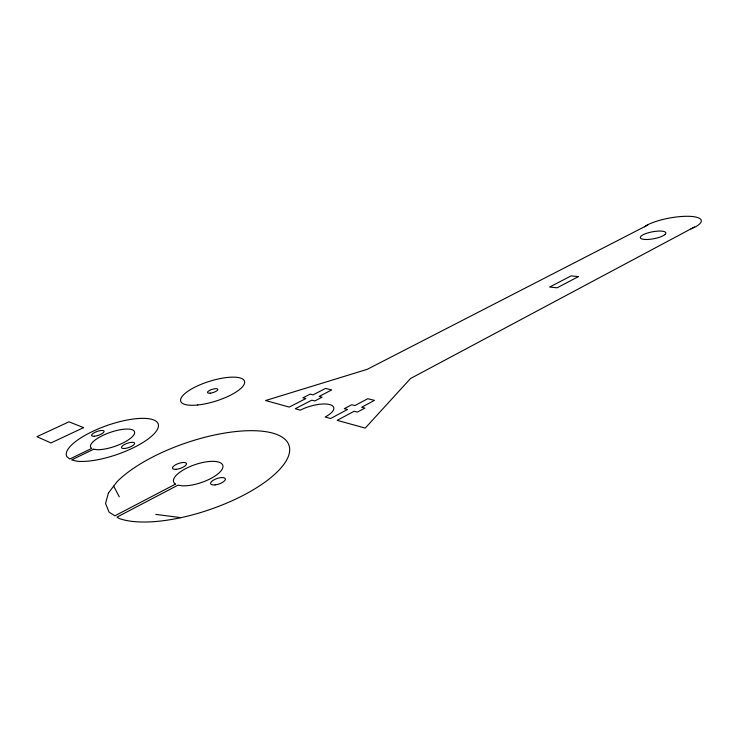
<?xml version="1.0" encoding="UTF-8"?>
<svg xmlns="http://www.w3.org/2000/svg" width="738" height="738" viewBox="0 0 738 738"><rect width="100%" height="100%" fill="white"/><g stroke="black" fill="none" stroke-linecap="round" stroke-linejoin="round"><path stroke-width="1.11" d="M644.357 226.806L647.3 224.979A30.839 8.201 -10.5 0 1 689.643 216.335A30.839 8.201 -10.5 0 1 695.131 227L690.989 228.854M694.513 226.972L410.531 378.511L365.227 428.105L337.174 420.337L354.166 411.241L357.423 412.09L364.876 408.086L361.62 407.256L374.489 400.365L367.755 398.723L354.923 405.549L351.731 404.738L344.323 408.668L347.506 409.498L330.569 418.511L325.126 417.007A22.048 7.786 -16.2 0 0 329.849 404.608A22.048 7.786 -16.2 0 0 300.329 410.144L295.255 408.732L311.851 400.171L314.812 400.946L322.1 397.182L319.13 396.426L331.722 389.932L325.587 388.437L313.041 394.867L310.144 394.129L302.903 397.837L305.79 398.594L289.25 407.072L265.597 400.531L367.256 369.323L647.863 225.007M155.829 514.414L180.911 517.642M113.68 486.139L119.288 496.849M108.403 493.002L105.552 503.445L109.104 512.181L114.907 515.807L175.644 484.045L174.823 483.63A25.95 9.493 -18.7 0 1 198.485 463.556A25.95 9.493 -18.7 0 1 221.4 470.364A25.95 9.493 -18.7 0 1 182.157 485.807L177.978 485.152L117.001 517.117L119.159 518.463A96.512 35.378 -18.8 0 0 258.484 486.554A96.512 35.378 -18.8 0 0 255.376 430.743A96.512 35.378 -18.8 0 0 117.111 481.665L108.403 493.002M664.827 234.647L663.093 235.754A13.016 3.533 -10.7 0 1 645.049 239.472A13.016 3.533 -10.7 0 1 643.139 234.749L645.538 233.688A13.016 3.533 -10.7 0 1 661.063 231.077A13.016 3.533 -10.7 0 1 664.827 234.647M578.491 276.575L557.107 287.802L549.69 287.045L571.028 275.901L578.491 276.575M93.671 449.23L71.614 459.894L76.973 461.213A48.523 15.332 -19.2 0 0 152.139 435.724A48.523 15.332 -19.2 0 0 120.783 421.416A48.523 15.332 -19.2 0 0 66.854 456.591L69.741 459.027L91.863 448.363L91.226 448.031A23.275 7.352 -19.2 0 1 114.289 431.121A23.275 7.352 -19.2 0 1 132.683 436.333A23.275 7.352 -19.2 0 1 97.102 449.7L93.671 449.23M83.56 427.643L50.959 442.948L36.9 436.684L68.985 421.822L83.56 427.643M125.036 448.427A6.928 2.251 -19.1 0 0 134.63 443.261A6.928 2.251 -19.1 0 0 124.482 444.497A6.928 2.251 -19.1 0 0 125.036 448.427M94.298 436.241A6.651 2.048 -19.2 0 0 104.141 431.536A6.651 2.048 -19.2 0 0 95.082 432.274A6.651 2.048 -19.2 0 0 94.298 436.241M175.93 469.331A7.398 2.62 -18.9 0 0 186.539 463.851A7.398 2.62 -18.9 0 0 175.985 464.553A7.398 2.62 -18.9 0 0 175.93 469.331M215.099 484.903A7.749 2.924 -18.6 0 0 225.339 478.805A7.749 2.924 -18.6 0 0 213.531 480.087A7.749 2.924 -18.6 0 0 215.099 484.903M197.802 404.978A33.413 10.378 -17.4 0 0 244.638 381.795A33.413 10.378 -17.4 0 0 195.441 386.896A33.413 10.378 -17.4 0 0 197.802 404.978M210.173 393.169A5.415 1.679 -17.4 0 0 217.876 389.443A5.415 1.679 -17.4 0 0 209.989 390.181A5.415 1.679 -17.4 0 0 210.173 393.169"/></g></svg>
